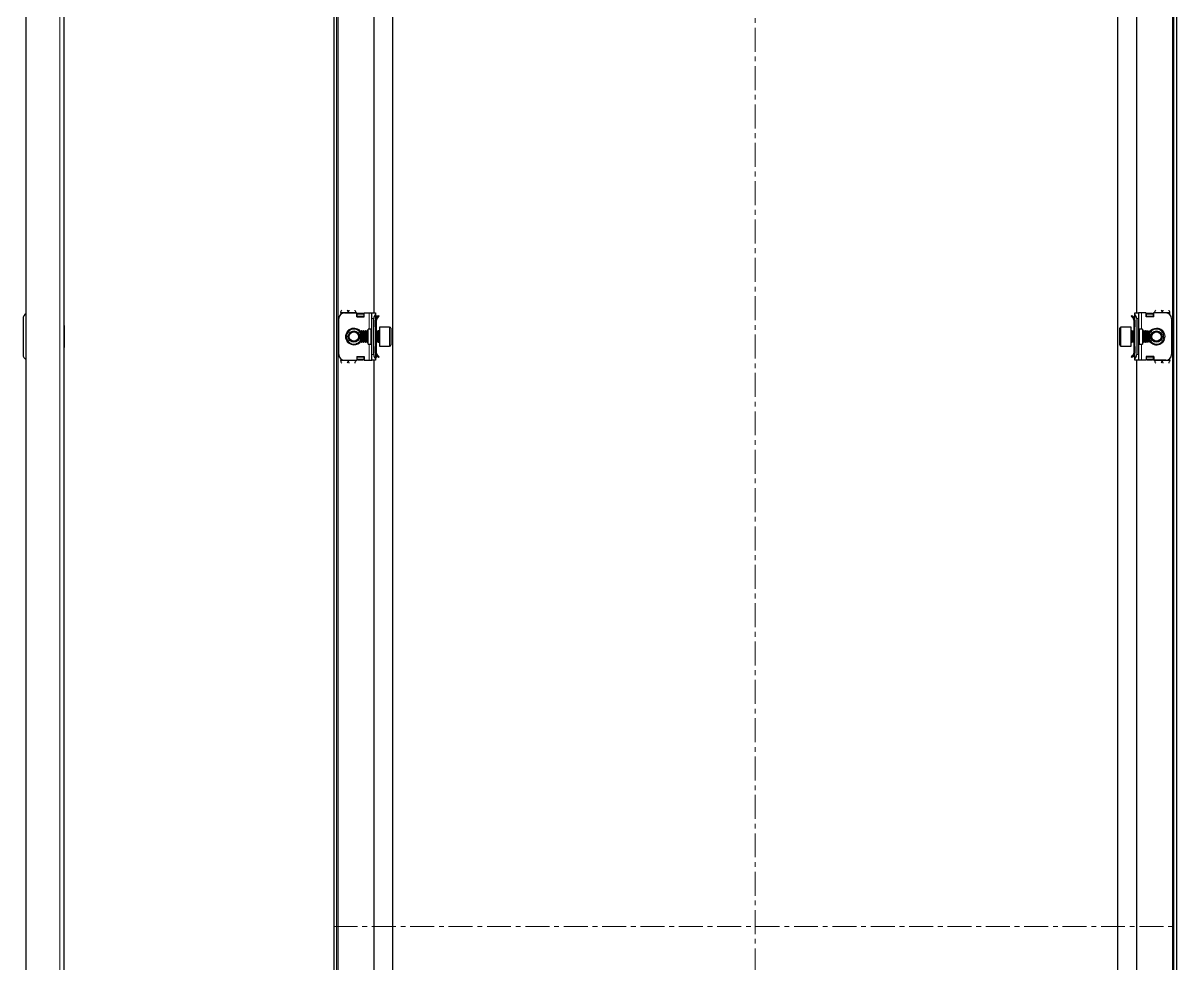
# Model space of a CAD drawing. Header units: millimetres. Extents: x 48 to 1379, y -693 to 1285.
# Drawn here: x 768 to 1379, y 289 to 787 of the extents above; entities that cross this region are included whole.
import ezdxf

# ---------------------------------------------------------------- set-up
doc = ezdxf.new("R2010")
doc.units = ezdxf.units.MM
doc.linetypes.add('CENTERX2', pattern=[20.32, 12.7, -2.54, 2.54, -2.54])
doc.layers.add('FORMAT', color=7, linetype='Continuous')

msp = doc.modelspace()

# ---------------------------------------------------------------- linework, layer by layer
at = {"color": 7, "linetype": 'Continuous', "lineweight": 25}
for p, q in [((769.88, 1189.04), (769.88, -571.96)), ((789.88, 1186.94), (789.88, -569.86)), ((933.06, -571.96), (933.06, 1189.04)), ((934.56, -571.96), (934.56, 1189.04)), ((1377.56, 1189.04), (1377.56, -571.96)), ((1379.06, 1189.04), (1379.06, -571.96)), ((964.06, 1158.04), (964.06, -540.96)), ((1348.06, -540.96), (1348.06, 1158.04)), ((954.06, 1108.54), (954.06, 633.54)), ((1358.06, 633.54), (1358.06, 1108.54)), ((768.38, 630.54), (768.38, 611.54)), ((935.56, 611.54), (935.56, 630.54)), ((936.56, 633.79), (936.56, 632.78)), ((938.56, 633.54), (945.06, 633.54)), ((944.56, 633.79), (944.56, 633.54)), ((945.06, 631.54), (945.06, 633.54)), ((945.26, 633.42), (945.06, 633.42)), ((945.06, 631.54), (949.06, 631.54)), ((945.26, 631.54), (945.26, 633.42)), ((945.31, 633.16), (945.81, 633.52)), ((945.81, 633.16), (945.31, 632.81)), ((945.31, 632.81), (945.31, 633.16)), ((945.31, 631.89), (945.31, 632.81)), ((945.31, 631.54), (945.31, 631.89)), ((945.81, 633.52), (945.81, 633.16)), ((945.81, 633.52), (948.31, 633.52)), ((945.81, 633.16), (948.31, 633.16)), ((948.31, 633.16), (948.31, 633.52)), ((948.31, 633.52), (948.81, 633.16)), ((948.81, 632.81), (948.31, 633.16)), ((948.81, 633.16), (948.81, 632.81)), ((948.81, 632.81), (948.81, 631.89)), ((948.81, 631.89), (948.81, 631.54)), ((949.06, 631.54), (949.06, 633.54)), ((949.06, 633.54), (951.56, 633.54)), ((951.56, 633.54), (953.06, 633.54)), ((953.06, 633.54), (955.06, 633.54)), ((953.06, 630.54), (953.06, 633.54)), ((953.06, 611.54), (953.06, 630.54)), ((954.06, 611.54), (954.06, 630.54)), ((955.06, 633.54), (955.06, 632.78)), ((955.06, 632.78), (955.06, 609.3)), ((955.06, 632.45), (955.27, 632.25)), ((955.56, 629.79), (955.06, 629.79)), ((955.06, 626.29), (955.06, 629.79)), ((955.56, 631.54), (955.56, 631.08)), ((955.56, 626.29), (955.56, 629.79)), ((955.65, 631.2), (956.62, 632.18)), ((956, 630.85), (955.65, 631.2)), ((956, 630.85), (956.98, 631.83)), ((956.62, 632.18), (956.98, 631.83)), ((1355.5, 632.18), (1355.15, 631.83)), ((1356.12, 630.85), (1355.15, 631.83)), ((1356.48, 631.2), (1355.5, 632.18)), ((1356.12, 630.85), (1356.48, 631.2)), ((1356.56, 631.54), (1356.56, 631.15)), ((1356.56, 629.79), (1357.06, 629.79)), ((1356.56, 629.79), (1356.56, 626.29)), ((1356.85, 632.25), (1357.06, 632.45)), ((1357.06, 633.54), (1359.06, 633.54)), ((1357.06, 632.78), (1357.06, 633.54)), ((1357.06, 609.3), (1357.06, 632.78)), ((1357.06, 629.79), (1357.06, 626.29)), ((1358.06, 630.54), (1358.06, 611.54)), ((1359.06, 633.54), (1359.06, 630.54)), ((1360.56, 633.54), (1359.06, 633.54)), ((1359.06, 630.54), (1359.06, 611.54)), ((1363.06, 633.54), (1360.56, 633.54)), ((1363.06, 631.54), (1363.06, 633.54)), ((1367.06, 631.54), (1363.06, 631.54)), ((1363.31, 633.16), (1363.81, 633.52)), ((1363.81, 633.16), (1363.31, 632.81)), ((1363.31, 632.81), (1363.31, 633.16)), ((1363.31, 631.89), (1363.31, 632.81)), ((1363.31, 631.54), (1363.31, 631.89)), ((1363.81, 633.52), (1363.81, 633.16)), ((1363.81, 633.52), (1366.31, 633.52)), ((1363.81, 633.16), (1366.31, 633.16)), ((1366.31, 633.16), (1366.31, 633.52)), ((1366.31, 633.52), (1366.81, 633.16)), ((1366.81, 632.81), (1366.31, 633.16)), ((1366.81, 633.16), (1366.81, 632.81)), ((1366.81, 632.81), (1366.81, 631.89)), ((1366.81, 631.89), (1366.81, 631.54)), ((1366.86, 633.42), (1366.86, 631.54)), ((1367.06, 633.42), (1366.86, 633.42)), ((1367.06, 631.54), (1367.06, 633.54)), ((1373.56, 633.54), (1367.06, 633.54)), ((1367.56, 633.54), (1367.56, 633.79)), ((1375.56, 632.78), (1375.56, 633.79)), ((1376.56, 630.54), (1376.56, 611.54)), ((790.13, 626.83), (789.88, 626.83)), ((790.13, 626.83), (790.13, 626.11)), ((790.13, 626.11), (790.13, 615.26)), ((947.62, 624.04), (947.06, 623.49)), ((947.06, 623.49), (947.06, 619.72)), ((947.67, 624.04), (947.62, 624.04)), ((947.62, 624.04), (947.62, 619.42)), ((948.06, 623.49), (947.67, 624.04)), ((947.67, 624.04), (947.67, 623.57)), ((947.67, 623.57), (947.67, 618.04)), ((948.45, 624.04), (948.06, 623.49)), ((948.06, 623.49), (948.06, 623.1)), ((948.67, 624.04), (948.45, 624.04)), ((948.45, 624.04), (948.45, 623.57)), ((948.45, 623.57), (948.45, 618.04)), ((949.06, 623.49), (948.67, 624.04)), ((948.67, 624.04), (948.67, 623.57)), ((948.67, 623.57), (948.67, 618.04)), ((949.45, 624.04), (949.06, 623.49)), ((949.06, 623.49), (949.06, 623.1)), ((949.67, 624.04), (949.45, 624.04)), ((949.45, 624.04), (949.45, 623.57)), ((949.45, 623.57), (949.45, 618.04)), ((950.06, 623.49), (949.67, 624.04)), ((949.67, 624.04), (949.67, 623.57)), ((949.67, 623.57), (949.67, 618.04)), ((950.45, 624.04), (950.06, 623.49)), ((950.06, 623.49), (950.06, 623.1)), ((950.67, 624.04), (950.45, 624.04)), ((950.45, 624.04), (950.45, 623.57)), ((950.45, 623.57), (950.45, 618.04)), ((951.06, 623.49), (950.67, 624.04)), ((950.67, 624.04), (950.67, 623.57)), ((950.67, 623.57), (950.67, 618.04)), ((952.56, 625.04), (951.06, 625.04)), ((951.06, 617.04), (951.06, 625.04)), ((955.56, 626.29), (955.06, 626.29)), ((955.45, 624.04), (955.06, 623.49)), ((955.67, 624.04), (955.45, 624.04)), ((955.45, 624.04), (955.45, 623.57)), ((955.45, 623.57), (955.45, 618.04)), ((955.56, 624.04), (955.56, 626.29)), ((956.06, 623.49), (955.67, 624.04)), ((955.67, 624.04), (955.67, 623.57)), ((955.67, 623.57), (955.67, 618.04)), ((956.45, 624.04), (956.06, 623.49)), ((956.06, 623.49), (956.06, 623.1)), ((956.81, 624.04), (956.45, 624.04)), ((956.45, 624.04), (956.45, 623.57)), ((956.45, 623.57), (956.45, 618.04)), ((962.46, 626.04), (957.06, 626.04)), ((957.06, 626.04), (957.06, 618.35)), ((963.06, 625.44), (963.06, 618.67)), ((1349.06, 616.64), (1349.06, 625.44)), ((1355.06, 626.04), (1349.66, 626.04)), ((1355.06, 616.04), (1355.06, 626.04)), ((1355.67, 624.04), (1355.31, 624.04)), ((1356.06, 623.49), (1355.67, 624.04)), ((1355.67, 623.57), (1355.67, 624.04)), ((1355.67, 618.04), (1355.67, 623.57)), ((1356.45, 624.04), (1356.06, 623.49)), ((1356.06, 623.1), (1356.06, 623.49)), ((1356.67, 624.04), (1356.45, 624.04)), ((1356.45, 623.57), (1356.45, 624.04)), ((1356.45, 618.04), (1356.45, 623.57)), ((1357.06, 626.29), (1356.56, 626.29)), ((1356.56, 626.29), (1356.56, 624.04)), ((1357.06, 623.49), (1356.67, 624.04)), ((1356.67, 623.57), (1356.67, 624.04)), ((1356.67, 618.04), (1356.67, 623.57)), ((1361.06, 625.04), (1359.56, 625.04)), ((1361.06, 625.04), (1361.06, 617.04)), ((1361.45, 624.04), (1361.06, 623.49)), ((1361.67, 624.04), (1361.45, 624.04)), ((1361.45, 623.57), (1361.45, 624.04)), ((1361.45, 618.04), (1361.45, 623.57)), ((1362.06, 623.49), (1361.67, 624.04)), ((1361.67, 623.57), (1361.67, 624.04)), ((1361.67, 618.04), (1361.67, 623.57)), ((1362.45, 624.04), (1362.06, 623.49)), ((1362.06, 623.1), (1362.06, 623.49)), ((1362.67, 624.04), (1362.45, 624.04)), ((1362.45, 623.57), (1362.45, 624.04)), ((1362.45, 618.04), (1362.45, 623.57)), ((1363.06, 623.49), (1362.67, 624.04)), ((1362.67, 623.57), (1362.67, 624.04)), ((1362.67, 618.04), (1362.67, 623.57)), ((1363.45, 624.04), (1363.06, 623.49)), ((1363.06, 623.1), (1363.06, 623.49)), ((1363.67, 624.04), (1363.45, 624.04)), ((1363.45, 623.57), (1363.45, 624.04)), ((1363.45, 618.04), (1363.45, 623.57)), ((1364.06, 623.49), (1363.67, 624.04)), ((1363.67, 623.57), (1363.67, 624.04)), ((1363.67, 618.04), (1363.67, 623.57)), ((1364.45, 624.04), (1364.06, 623.49)), ((1364.06, 623.1), (1364.06, 623.49)), ((1364.51, 624.04), (1364.45, 624.04)), ((1364.45, 623.57), (1364.45, 624.04)), ((1364.45, 618.04), (1364.45, 623.57)), ((1365.06, 623.49), (1364.51, 624.04)), ((1364.51, 618.04), (1364.51, 624.04)), ((1365.06, 618.6), (1365.06, 623.49)), ((947.06, 619.72), (947.06, 618.6)), ((947.06, 618.6), (947.62, 618.04)), ((947.62, 619.42), (947.62, 618.04)), ((947.62, 618.04), (947.67, 618.04)), ((947.67, 618.04), (948.06, 618.6)), ((948.06, 623.1), (948.06, 618.6)), ((948.06, 618.6), (948.45, 618.04)), ((948.45, 618.04), (948.67, 618.04)), ((948.67, 618.04), (949.06, 618.6)), ((949.06, 623.1), (949.06, 618.6)), ((949.06, 618.6), (949.45, 618.04)), ((949.45, 618.04), (949.67, 618.04)), ((949.67, 618.04), (950.06, 618.6)), ((950.06, 623.1), (950.06, 618.6)), ((950.06, 618.6), (950.45, 618.04)), ((950.45, 618.04), (950.67, 618.04)), ((950.67, 618.04), (951.06, 618.6)), ((955.06, 618.6), (955.45, 618.04)), ((955.45, 618.04), (955.67, 618.04)), ((955.56, 615.79), (955.56, 618.04)), ((955.67, 618.04), (956.06, 618.6)), ((956.06, 623.1), (956.06, 618.6)), ((956.06, 618.6), (956.45, 618.04)), ((956.45, 618.04), (956.81, 618.04)), ((957.06, 618.35), (957.06, 616.04)), ((963.06, 618.67), (963.06, 616.64)), ((1355.31, 618.04), (1355.67, 618.04)), ((1355.67, 618.04), (1356.06, 618.6)), ((1356.06, 618.6), (1356.06, 623.1)), ((1356.06, 618.6), (1356.45, 618.04)), ((1356.45, 618.04), (1356.67, 618.04)), ((1356.56, 618.04), (1356.56, 615.79)), ((1356.67, 618.04), (1357.06, 618.6)), ((1361.06, 618.6), (1361.45, 618.04)), ((1361.45, 618.04), (1361.67, 618.04)), ((1361.67, 618.04), (1362.06, 618.6)), ((1362.06, 618.6), (1362.06, 623.1)), ((1362.06, 618.6), (1362.45, 618.04)), ((1362.45, 618.04), (1362.67, 618.04)), ((1362.67, 618.04), (1363.06, 618.6)), ((1363.06, 618.6), (1363.06, 623.1)), ((1363.06, 618.6), (1363.45, 618.04)), ((1363.45, 618.04), (1363.67, 618.04)), ((1363.67, 618.04), (1364.06, 618.6)), ((1364.06, 618.6), (1364.06, 623.1)), ((1364.06, 618.6), (1364.45, 618.04)), ((1364.45, 618.04), (1364.51, 618.04)), ((1364.51, 618.04), (1365.06, 618.6)), ((789.88, 615.26), (790.13, 615.26)), ((951.06, 617.04), (952.56, 617.04)), ((953.06, 608.54), (953.06, 611.54)), ((955.06, 615.79), (955.56, 615.79)), ((955.06, 612.29), (955.06, 615.79)), ((955.56, 612.29), (955.06, 612.29)), ((955.56, 612.29), (955.56, 615.79)), ((956, 611.23), (955.65, 610.88)), ((956, 611.23), (956.98, 610.26)), ((957.06, 616.04), (962.46, 616.04)), ((1349.66, 616.04), (1355.06, 616.04)), ((1356.12, 611.23), (1355.15, 610.26)), ((1356.12, 611.23), (1356.48, 610.88)), ((1356.56, 615.79), (1357.06, 615.79)), ((1356.56, 615.79), (1356.56, 612.29)), ((1356.56, 612.29), (1357.06, 612.29)), ((1356.56, 610.54), (1356.56, 611)), ((1357.06, 615.79), (1357.06, 612.29)), ((1359.06, 611.54), (1359.06, 608.54)), ((1359.56, 617.04), (1361.06, 617.04)), ((936.56, 609.3), (936.56, 608.29)), ((938.56, 608.54), (945.06, 608.54)), ((944.56, 608.54), (944.56, 608.29)), ((945.06, 610.54), (945.06, 608.54)), ((945.06, 610.54), (949.06, 610.54)), ((945.06, 608.66), (945.26, 608.66)), ((945.26, 608.66), (945.26, 610.54)), ((945.31, 610.19), (945.31, 610.54)), ((945.31, 609.27), (945.31, 610.19)), ((945.31, 609.27), (945.81, 608.92)), ((945.31, 608.92), (945.31, 609.27)), ((945.81, 608.57), (945.31, 608.92)), ((948.31, 608.92), (945.81, 608.92)), ((945.81, 608.92), (945.81, 608.57)), ((948.31, 608.57), (945.81, 608.57)), ((948.31, 608.92), (948.81, 609.27)), ((948.31, 608.57), (948.31, 608.92)), ((948.81, 608.92), (948.31, 608.57)), ((948.81, 610.54), (948.81, 610.19)), ((948.81, 610.19), (948.81, 609.27)), ((948.81, 609.27), (948.81, 608.92)), ((949.06, 610.54), (949.06, 608.54)), ((949.06, 608.54), (951.56, 608.54)), ((951.56, 608.54), (953.06, 608.54)), ((955.06, 608.54), (953.06, 608.54)), ((954.06, 608.54), (954.06, 8.54)), ((955.27, 609.83), (955.06, 609.63)), ((955.06, 609.3), (955.06, 608.54)), ((955.56, 610.54), (955.56, 610.93)), ((955.65, 610.88), (956.62, 609.9)), ((956.62, 609.9), (956.98, 610.26)), ((1355.5, 609.9), (1355.15, 610.26)), ((1356.48, 610.88), (1355.5, 609.9)), ((1357.06, 609.63), (1356.85, 609.83)), ((1357.06, 608.54), (1357.06, 609.3)), ((1359.06, 608.54), (1357.06, 608.54)), ((1358.06, 8.54), (1358.06, 608.54)), ((1360.56, 608.54), (1359.06, 608.54)), ((1363.06, 608.54), (1360.56, 608.54)), ((1367.06, 610.54), (1363.06, 610.54)), ((1363.06, 610.54), (1363.06, 608.54)), ((1363.31, 610.19), (1363.31, 610.54)), ((1363.31, 609.27), (1363.31, 610.19)), ((1363.31, 609.27), (1363.81, 608.92)), ((1363.31, 608.92), (1363.31, 609.27)), ((1363.81, 608.57), (1363.31, 608.92)), ((1366.31, 608.92), (1363.81, 608.92)), ((1363.81, 608.92), (1363.81, 608.57)), ((1366.31, 608.57), (1363.81, 608.57)), ((1366.31, 608.92), (1366.81, 609.27)), ((1366.31, 608.57), (1366.31, 608.92)), ((1366.81, 608.92), (1366.31, 608.57)), ((1366.81, 610.54), (1366.81, 610.19)), ((1366.81, 610.19), (1366.81, 609.27)), ((1366.81, 609.27), (1366.81, 608.92)), ((1366.86, 610.54), (1366.86, 608.66)), ((1366.86, 608.66), (1367.06, 608.66)), ((1367.06, 610.54), (1367.06, 608.54)), ((1373.56, 608.54), (1367.06, 608.54)), ((1367.56, 608.29), (1367.56, 608.54)), ((1375.56, 608.29), (1375.56, 609.3))]:
    msp.add_line(p, q, dxfattribs=at)
at = {"color": 8, "linetype": 'Continuous', "lineweight": 18}
for p, q in [((787.78, 1189.04), (787.78, -571.96)), ((935.16, -569.86), (935.16, 1186.94)), ((1376.96, 1186.94), (1376.96, -569.86)), ((936.56, 633.79), (940.56, 633.79)), ((940.56, 633.79), (944.56, 633.79)), ((948.81, 631.89), (945.31, 631.89)), ((951.56, 625.04), (951.56, 633.54)), ((954.06, 630.54), (953.06, 630.54)), ((955.06, 632.04), (955.27, 632.25)), ((955.06, 631.54), (955.56, 631.54)), ((1357.06, 631.54), (1356.56, 631.54)), ((1357.06, 632.04), (1356.85, 632.25)), ((1359.06, 630.54), (1358.06, 630.54)), ((1360.56, 633.54), (1360.56, 625.04)), ((1366.81, 631.89), (1363.31, 631.89)), ((1367.56, 633.79), (1371.56, 633.79)), ((1375.56, 633.79), (1371.56, 633.79)), ((952.56, 617.04), (952.56, 625.04)), ((956.81, 618.04), (956.81, 624.04)), ((962.46, 618.35), (962.46, 626.04)), ((1349.66, 626.04), (1349.66, 616.04)), ((1355.31, 624.04), (1355.31, 619.42)), ((1359.56, 625.04), (1359.56, 617.04)), ((962.46, 616.04), (962.46, 618.35)), ((1355.31, 619.42), (1355.31, 618.04)), ((951.56, 608.54), (951.56, 617.04)), ((953.06, 611.54), (954.06, 611.54)), ((1358.06, 611.54), (1359.06, 611.54)), ((1360.56, 617.04), (1360.56, 608.54)), ((936.56, 608.29), (940.56, 608.29)), ((944.56, 608.29), (940.56, 608.29)), ((945.31, 610.19), (948.81, 610.19)), ((955.06, 610.54), (955.56, 610.54)), ((955.06, 610.04), (955.27, 609.83)), ((1357.06, 610.54), (1356.56, 610.54)), ((1357.06, 610.04), (1356.85, 609.83)), ((1363.31, 610.19), (1366.81, 610.19)), ((1371.56, 608.29), (1367.56, 608.29)), ((1375.56, 608.29), (1371.56, 608.29))]:
    msp.add_line(p, q, dxfattribs=at)
at = {"color": 7, "linetype": 'Continuous', "lineweight": 25}
for centre, radius in [((943.56, 621.04), 3), ((943.56, 621.04), 2.76), ((943.56, 621.04), 2.45), ((1368.56, 621.04), 3), ((1368.56, 621.04), 2.76), ((1368.56, 621.04), 2.45)]:
    msp.add_circle(centre, radius, dxfattribs=at)
for centre, radius, start, end in [((771.38, 630.54), 3, 120, 180), ((938.56, 630.54), 3, 90, 180), ((957.06, 630.54), 3, 131.81031, 180), ((954.56, 631.54), 1, 0, 45), ((1357.56, 631.54), 1, 135, 180), ((1355.06, 630.54), 3, 360, 48.18969), ((1373.56, 630.54), 3, 360, 90), ((943.56, 621.04), 4, 90, 331.04498), ((943.56, 621.04), 4, 28.95502, 90), ((952.56, 625.54), 0.5, 270, 0), ((956.81, 624.29), 0.25, 270, 0), ((962.46, 625.44), 0.6, 0, 90), ((1349.66, 625.44), 0.6, 90, 180), ((1355.31, 624.29), 0.25, 180, 270), ((1359.56, 625.54), 0.5, 180, 270), ((1368.56, 621.04), 4, 270, 151.04498), ((956.81, 617.79), 0.25, 360, 90), ((1355.31, 617.79), 0.25, 90, 180), ((1368.56, 621.04), 4, 208.95502, 270), ((771.38, 611.54), 3, 180, 240), ((938.56, 611.54), 3, 180, 270), ((952.56, 616.54), 0.5, 0, 90), ((957.06, 611.54), 3, 180, 228.18969), ((962.46, 616.64), 0.6, 270, 360), ((1349.66, 616.64), 0.6, 180, 270), ((1355.06, 611.54), 3, 311.81031, 360), ((1359.56, 616.54), 0.5, 90, 180), ((1373.56, 611.54), 3, 270, 360), ((954.56, 610.54), 1, 315, 0), ((1357.56, 610.54), 1, 180, 225)]:
    msp.add_arc(centre, radius, start, end, dxfattribs=at)
at = {"color": 8, "linetype": 'Continuous', "lineweight": 18}
for centre, start, end in [((943.56, 621.04), 35.46217, 270), ((1368.56, 621.04), 215.46217, 90), ((1368.56, 621.04), 90, 144.53783), ((943.56, 621.04), 270, 324.53783)]:
    msp.add_arc(centre, 4.5, start, end, dxfattribs=at)
at = {"color": 7, "linetype": 'Continuous', "lineweight": 25}
for points, knots in [([(936.56, 633.79), (936.66, 634.03), (936.85, 634.52), (937.04, 634.92), (937.13, 635.11)], [0, 0, 0, 0, 0.5020654, 1, 1, 1, 1]), ([(939.99, 635.1), (940.07, 634.95), (940.24, 634.6), (940.43, 634.11), (940.55, 633.83), (940.56, 633.79)], [0, 0, 0, 0, 0.415483, 0.917152, 1, 1, 1, 1]), ([(940.56, 633.79), (940.66, 634.03), (940.85, 634.52), (941.04, 634.92), (941.13, 635.11)], [0, 0, 0, 0, 0.502065, 1, 1, 1, 1]), ([(943.99, 635.1), (944.07, 634.95), (944.24, 634.6), (944.43, 634.11), (944.55, 633.83), (944.56, 633.79)], [0, 0, 0, 0, 0.415483, 0.917152, 1, 1, 1, 1]), ([(955.65, 631.2), (955.49, 631.02), (955.19, 630.64), (955.07, 630.11), (955.06, 629.83), (955.06, 629.79)], [0, 0, 0, 0, 0.461863, 0.923726, 1, 1, 1, 1]), ([(956, 630.85), (955.88, 630.7), (955.7, 630.47), (955.58, 630.09), (955.57, 629.89), (955.56, 629.79)], [0, 0, 0, 0, 0.485042, 0.738404, 1, 1, 1, 1]), ([(1356.56, 629.79), (1356.54, 629.98), (1356.51, 630.27), (1356.32, 630.62), (1356.19, 630.77), (1356.12, 630.85)], [0, 0, 0, 0, 0.485042, 0.738404, 1, 1, 1, 1]), ([(1357.06, 629.79), (1357.04, 630.03), (1356.98, 630.52), (1356.7, 630.97), (1356.5, 631.18), (1356.48, 631.2)], [0, 0, 0, 0, 0.461863, 0.923726, 1, 1, 1, 1]), ([(1367.56, 633.79), (1367.66, 634.03), (1367.85, 634.52), (1368.04, 634.92), (1368.13, 635.11)], [0, 0, 0, 0, 0.5020654, 1, 1, 1, 1]), ([(1370.99, 635.1), (1371.07, 634.95), (1371.24, 634.6), (1371.43, 634.11), (1371.55, 633.83), (1371.56, 633.79)], [0, 0, 0, 0, 0.4154826, 0.9171518, 1, 1, 1, 1]), ([(1371.56, 633.79), (1371.66, 634.03), (1371.85, 634.52), (1372.04, 634.92), (1372.13, 635.11)], [0, 0, 0, 0, 0.502065, 1, 1, 1, 1]), ([(1374.99, 635.1), (1375.07, 634.95), (1375.24, 634.6), (1375.43, 634.11), (1375.55, 633.83), (1375.56, 633.79)], [0, 0, 0, 0, 0.415483, 0.917152, 1, 1, 1, 1]), ([(955.06, 612.29), (955.09, 612.05), (955.14, 611.57), (955.43, 611.11), (955.62, 610.9), (955.65, 610.88)], [0, 0, 0, 0, 0.461863, 0.923726, 1, 1, 1, 1]), ([(955.56, 612.29), (955.58, 612.1), (955.61, 611.81), (955.8, 611.46), (955.93, 611.31), (956, 611.23)], [0, 0, 0, 0, 0.485042, 0.738404, 1, 1, 1, 1]), ([(1356.12, 611.23), (1356.24, 611.38), (1356.42, 611.61), (1356.54, 611.99), (1356.56, 612.19), (1356.56, 612.29)], [0, 0, 0, 0, 0.485042, 0.738404, 1, 1, 1, 1]), ([(1356.48, 610.88), (1356.63, 611.07), (1356.93, 611.44), (1357.06, 611.97), (1357.06, 612.25), (1357.06, 612.29)], [0, 0, 0, 0, 0.461863, 0.923726, 1, 1, 1, 1]), ([(937.13, 606.98), (937.05, 607.14), (936.88, 607.48), (936.69, 607.97), (936.58, 608.25), (936.56, 608.29)], [0, 0, 0, 0, 0.4154826, 0.9171518, 1, 1, 1, 1]), ([(940.56, 608.29), (940.47, 608.05), (940.28, 607.56), (940.08, 607.16), (939.99, 606.97)], [0, 0, 0, 0, 0.502065, 1, 1, 1, 1]), ([(941.13, 606.98), (941.05, 607.14), (940.88, 607.48), (940.69, 607.97), (940.58, 608.25), (940.56, 608.29)], [0, 0, 0, 0, 0.415483, 0.917152, 1, 1, 1, 1]), ([(944.56, 608.29), (944.47, 608.05), (944.28, 607.56), (944.08, 607.16), (943.99, 606.97)], [0, 0, 0, 0, 0.502065, 1, 1, 1, 1]), ([(1368.13, 606.98), (1368.05, 607.14), (1367.88, 607.48), (1367.69, 607.97), (1367.58, 608.25), (1367.56, 608.29)], [0, 0, 0, 0, 0.415483, 0.917152, 1, 1, 1, 1]), ([(1371.56, 608.29), (1371.47, 608.05), (1371.28, 607.56), (1371.08, 607.16), (1370.99, 606.97)], [0, 0, 0, 0, 0.502065, 1, 1, 1, 1]), ([(1372.13, 606.98), (1372.05, 607.14), (1371.88, 607.48), (1371.69, 607.97), (1371.58, 608.25), (1371.56, 608.29)], [0, 0, 0, 0, 0.415483, 0.917152, 1, 1, 1, 1]), ([(1375.56, 608.29), (1375.47, 608.05), (1375.28, 607.56), (1375.08, 607.16), (1374.99, 606.97)], [0, 0, 0, 0, 0.502065, 1, 1, 1, 1])]:
    msp.add_open_spline(points, degree=3, knots=knots, dxfattribs=at)
at = {"layer": 'FORMAT', "linetype": 'CENTERX2', "lineweight": 18}
for p, q in [((1156.06, 1191.04), (1156.06, -573.96)), ((932.76, 308.54), (1379.36, 308.54))]:
    msp.add_line(p, q, dxfattribs=at)

doc.saveas('drawing.dxf')
